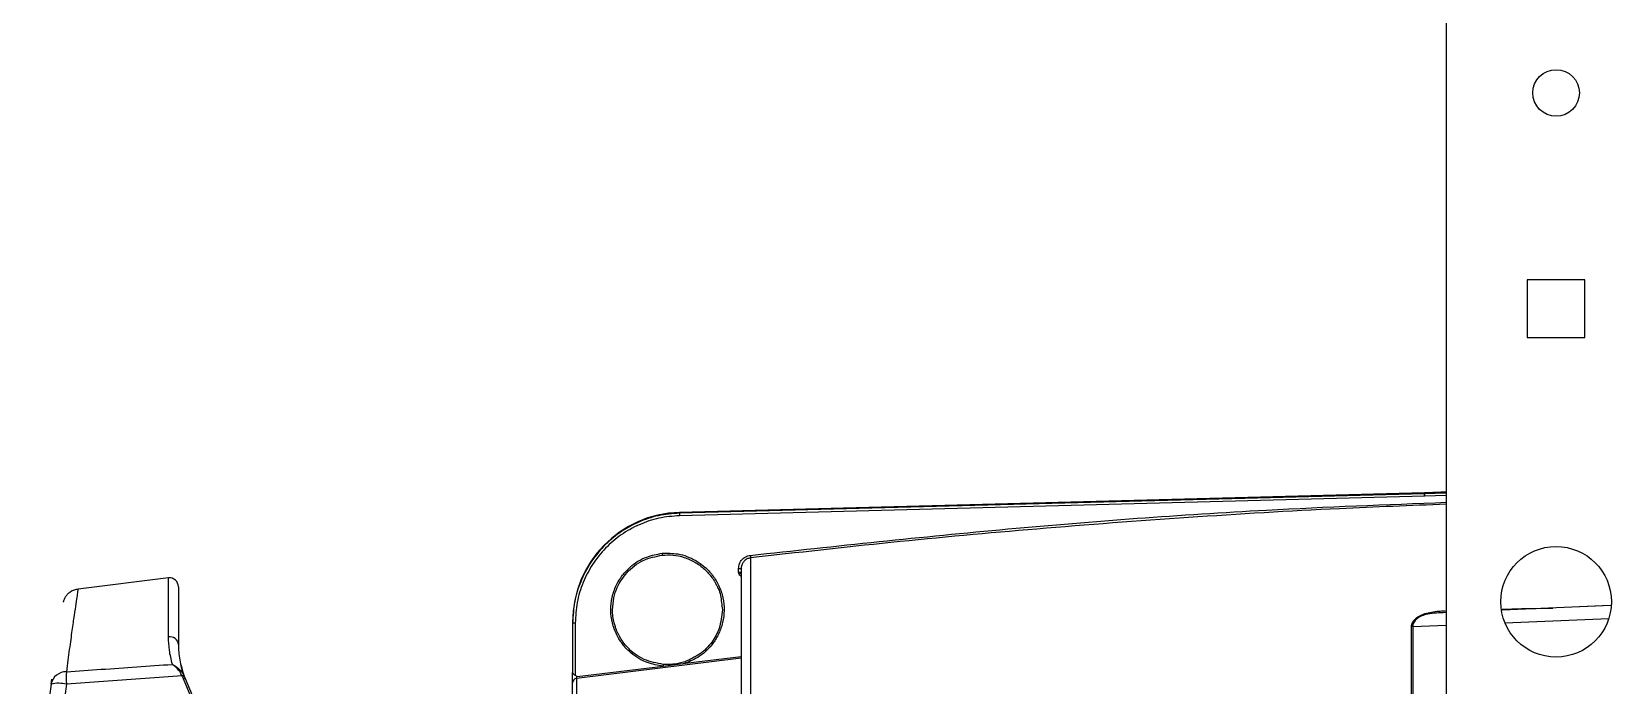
# Model space of a CAD drawing. Extents: x 16.5 to 113.1, y 4.4 to 84.5.
# Drawn here: x 16.58 to 25.57, y 38.18 to 41.91 of the extents above; entities that cross this region are included whole.
import ezdxf

# ---------------------------------------------------------------- set-up
doc = ezdxf.new("R2010")
doc.units = 0
doc.header["$MEASUREMENT"] = 0
doc.layers.add('OBJECT', color=7, linetype='CONTINUOUS')

msp = doc.modelspace()

# ---------------------------------------------------------------- linework, layer by layer
at = {"layer": 'OBJECT'}
for p, q in [((24.6319, 44.0865), (24.6319, 35.1139)), ((25.0929, 40.4905), (25.0929, 40.1625)), ((25.4209, 40.4905), (25.0929, 40.4905)), ((25.4209, 40.1625), (25.4209, 40.4905)), ((25.0929, 40.1625), (25.4209, 40.1625)), ((24.5082, 39.277), (20.2655, 39.1659)), ((24.5082, 39.2726), (20.2655, 39.1618)), ((24.5086, 39.2581), (20.2659, 39.1472)), ((24.5082, 39.277), (24.5082, 39.2726)), ((24.6319, 39.2759), (24.5082, 39.2726)), ((24.5088, 39.2581), (24.5086, 39.2581)), ((24.6319, 39.2613), (24.5088, 39.2581)), ((20.2655, 39.1659), (20.2655, 39.1618)), ((20.6699, 38.9066), (20.6699, 36.9249)), ((17.3558, 38.7921), (16.8405, 38.7288)), ((17.3558, 38.4565), (17.3558, 38.7921)), ((20.6019, 38.824), (20.6019, 38.8463)), ((17.4119, 38.7425), (17.4119, 38.4126)), ((24.6319, 38.5948), (24.595, 38.5933)), ((25.5712, 38.6349), (24.9456, 38.6084)), ((25.565, 38.6345), (24.9511, 38.6084)), ((19.6569, 38.5351), (19.6569, 38.254)), ((19.6719, 38.5355), (19.6719, 38.2367)), ((24.4404, 38.5159), (24.4334, 38.5154)), ((24.4404, 38.5159), (24.6319, 38.5237)), ((24.9654, 38.5372), (25.5569, 38.5612)), ((20.6169, 38.3353), (19.6789, 38.2197)), ((20.2993, 38.306), (20.6169, 38.3451)), ((17.4334, 38.2336), (16.7742, 38.1869)), ((17.4352, 38.2293), (17.4334, 38.2336)), ((17.4437, 38.2367), (17.4458, 38.2317)), ((19.6818, 38.2298), (19.6719, 38.2367)), ((19.6818, 38.2298), (20.1718, 38.2902)), ((20.1718, 38.2902), (20.2993, 38.306)), ((16.6872, 38.1877), (16.691, 38.216)), ((17.8875, 37.1508), (17.4404, 38.2165)), ((17.4508, 38.2192), (17.898, 37.1534)), ((19.6789, 38.2197), (19.6789, 36.9072))]:
    msp.add_line(p, q, dxfattribs=at)
at = {"layer": 'OBJECT', "flags": 128}
msp.add_lwpolyline([(20.1659, 38.9328), (20.1661, 38.9308), (20.1663, 38.9289), (20.1665, 38.9271), (20.1666, 38.9255), (20.1667, 38.9243), (20.1668, 38.9233), (20.1669, 38.9227), (20.1669, 38.9225)], dxfattribs=at)
at = {"layer": 'OBJECT'}
for centre, radius in [((25.2569, 41.5565), 0.1325), ((25.2569, 38.6565), 0.315)]:
    msp.add_circle(centre, radius, dxfattribs=at)
for centre, radius, start, end in [((26.5569, -11.3415), 50.66, 92.17767, 92.31765), ((27.2925, 39.374), 2.7861, 182.08467, 182.38465), ((20.2819, 38.5412), 0.625, 91.5, 180), ((22.5037, 39.2089), 2.2387, 181.20523, 181.57857), ((28.0942, 39.7888), 7.4765, 186.66464, 186.77632), ((17.3619, 38.7425), 0.05, 0, 97), ((20.6057, 38.9893), 0.143, 268.50412, 274.50225), ((19.6681, 38.3924), 0.1432, 88.50685, 94.49946), ((17.3639, 38.409), 0.0481, 4.29848, 99.66441), ((16.7732, 38.1699), 0.0879, 89.37807, 168.1344), ((17.2757, 38.2223), 0.5028, 175.96099, 184.03901), ((17.444, 38.2166), 0.0201, 90.89409, 121.84644), ((20.7024, 38.2512), 0.5321, 174.74278, 175.79169), ((19.9134, 38.1792), 0.4062, 18.18384, 19.55822), ((33.9139, 35.907), 17.377, 172.45733, 176.14994), ((33.9017, 35.9191), 17.277, 172.45733, 176.14994), ((16.7284, 37.9879), 0.2042, 77.03058, 101.61139), ((17.4445, 38.213), 0.0187, 86.09692, 119.63975), ((17.9107, 38.4138), 0.51, 201.21022, 202.76), ((17.45, 38.2007), 0.0185, 87.32791, 121.25006), ((17.9119, 38.4126), 0.5, 201.21022, 202.76), ((19.6818, 38.1949), 0.0249, 96.86521, 179.90099)]:
    msp.add_arc(centre, radius, start, end, dxfattribs=at)
for points, knots in [([(20.6682, 38.9211), (21.1572, 38.974), (22.1351, 39.0797), (23.4573, 39.1782), (24.2904, 39.2105), (24.6319, 39.2238)], [0, 0, 0, 0, 0.371027, 0.742135, 1, 1, 1, 1]), ([(24.5086, 39.2581), (24.5085, 39.2594), (24.5085, 39.2618), (24.5084, 39.2653), (24.5083, 39.2687), (24.5082, 39.2718), (24.5082, 39.2724), (24.5082, 39.2726)], [0, 0, 0, 0, 0.179539, 0.32298, 0.500796, 0.759303, 1, 1, 1, 1]), ([(20.2655, 39.1618), (20.2251, 39.1585), (20.1445, 39.1518), (20.0289, 39.1124), (19.9231, 39.0533), (19.8309, 38.9748), (19.7552, 38.8801), (19.6999, 38.7733), (19.6638, 38.6569), (19.6592, 38.5763), (19.6569, 38.5351)], [0, 0, 0, 0, 0.125536, 0.250752, 0.375675, 0.500324, 0.624651, 0.75007, 0.872262, 1, 1, 1, 1]), ([(20.2659, 39.1472), (20.2264, 39.144), (20.1477, 39.1374), (20.0349, 39.099), (19.9317, 39.0414), (19.8415, 38.9645), (19.7677, 38.872), (19.7133, 38.7669), (19.6784, 38.6534), (19.674, 38.5748), (19.6719, 38.5355)], [0, 0, 0, 0, 0.125719, 0.250525, 0.375694, 0.500217, 0.625479, 0.750016, 0.875168, 1, 1, 1, 1]), ([(24.6319, 39.2124), (24.4292, 39.2045), (23.9396, 39.1855), (23.1624, 39.1387), (22.3107, 39.0743), (21.4792, 38.9978), (20.9363, 38.9366), (20.6699, 38.9066)], [0, 0, 0, 0, 0.1530855, 0.3697924, 0.5876377, 0.7977067, 1, 1, 1, 1]), ([(20.1718, 38.2902), (20.142, 38.295), (20.0757, 38.3057), (19.9982, 38.3528), (19.9416, 38.4109), (19.9051, 38.4686), (19.8806, 38.5359), (19.8716, 38.6088), (19.8793, 38.6818), (19.9025, 38.7495), (19.938, 38.8079), (19.9935, 38.867), (20.0701, 38.9155), (20.1363, 38.9274), (20.1659, 38.9328)], [0, 0, 0, 0, 0.094074, 0.210093, 0.27667, 0.34806, 0.423062, 0.50001, 0.576957, 0.651956, 0.723342, 0.789916, 0.905928, 1, 1, 1, 1]), ([(19.8844, 38.6115), (19.8858, 38.6342), (19.8886, 38.6774), (19.9133, 38.7507), (19.9645, 38.8296), (20.0544, 38.8996), (20.13, 38.915), (20.1669, 38.9225)], [0, 0, 0, 0, 0.148554, 0.28166, 0.500747, 0.756294, 1, 1, 1, 1]), ([(20.1659, 38.9328), (20.1958, 38.9332), (20.2624, 38.9342), (20.3459, 38.902), (20.4108, 38.856), (20.4564, 38.8072), (20.4924, 38.7473), (20.5149, 38.6794), (20.522, 38.6083), (20.5135, 38.5389), (20.4917, 38.4758), (20.4512, 38.4073), (20.388, 38.3439), (20.3268, 38.3177), (20.2993, 38.306)], [0, 0, 0, 0, 0.095179, 0.211682, 0.27816, 0.349213, 0.423683, 0.499986, 0.576292, 0.650765, 0.721823, 0.788306, 0.904817, 1, 1, 1, 1]), ([(20.1669, 38.9225), (20.1876, 38.9233), (20.2297, 38.925), (20.2929, 38.9111), (20.3537, 38.8846), (20.4075, 38.8455), (20.4449, 38.8039), (20.4661, 38.771), (20.4759, 38.7525), (20.4805, 38.7427), (20.4828, 38.7377), (20.4839, 38.7351), (20.4844, 38.7338), (20.4847, 38.7332), (20.4849, 38.7329), (20.4849, 38.7327), (20.485, 38.7326), (20.485, 38.7326), (20.485, 38.7326), (20.485, 38.7326), (20.485, 38.7326), (20.485, 38.7326), (20.485, 38.7325), (20.485, 38.7325), (20.4935, 38.7205), (20.5017, 38.6796), (20.5063, 38.6386), (20.5094, 38.6115)], [0, 0, 0, 0, 0.119149, 0.242175, 0.369082, 0.49987, 0.622216, 0.689716, 0.725043, 0.743099, 0.752225, 0.756813, 0.759113, 0.760264, 0.76084, 0.761128, 0.761272, 0.761345, 0.76138, 0.761398, 0.761408, 0.761412, 0.761414, 0.761415, 0.761416, 0.842376, 1, 1, 1, 1]), ([(20.6019, 38.8463), (20.6029, 38.8555), (20.6048, 38.8737), (20.6197, 38.8973), (20.6414, 38.915), (20.6593, 38.9191), (20.6682, 38.9211)], [0, 0, 0, 0, 0.250273, 0.50013, 0.750038, 1, 1, 1, 1]), ([(20.6699, 38.9066), (20.663, 38.9051), (20.6487, 38.9019), (20.6318, 38.8883), (20.6223, 38.8732), (20.6177, 38.8593), (20.6172, 38.8511), (20.6169, 38.8467)], [0, 0, 0, 0, 0.243058, 0.499191, 0.717444, 0.850776, 1, 1, 1, 1]), ([(20.6169, 38.8212), (20.6168, 38.8214), (20.6166, 38.8217), (20.6152, 38.8224), (20.6131, 38.8229), (20.6103, 38.8234), (20.6068, 38.8238), (20.6038, 38.8239), (20.6019, 38.824)], [0, 0, 0, 0, 0.162328, 0.299898, 0.500021, 0.632314, 0.759872, 1, 1, 1, 1]), ([(20.6019, 38.824), (20.6041, 38.823), (20.6103, 38.8202), (20.6146, 38.8162), (20.6173, 38.8137)], [0, 0, 0, 0, 0.359078, 1, 1, 1, 1]), ([(20.6169, 38.8016), (20.6153, 38.8027), (20.6077, 38.8079), (20.6045, 38.8169), (20.6019, 38.824)], [0, 0, 0, 0, 0.210292, 1, 1, 1, 1]), ([(20.6169, 38.8467), (20.6169, 38.8381), (20.6169, 38.8208), (20.6169, 38.7626), (20.6169, 38.6796), (20.6169, 38.5694), (20.6169, 38.4329), (20.6169, 38.2717), (20.6169, 38.088), (20.6169, 37.8841), (20.6169, 37.6639), (20.6169, 37.4306), (20.6169, 37.1885), (20.6169, 37.0194), (20.6169, 36.9356)], [0, 0, 0, 0, 0.0803207, 0.16194, 0.244772, 0.3293776, 0.4144874, 0.5, 0.5855181, 0.670628, 0.755228, 0.8380655, 0.919682, 1, 1, 1, 1]), ([(16.8406, 38.7278), (16.8331, 38.7268), (16.8171, 38.7245), (16.7962, 38.713), (16.7794, 38.6986), (16.7682, 38.6838), (16.7615, 38.6711), (16.7582, 38.6623), (16.7567, 38.6576), (16.7561, 38.6554), (16.7559, 38.6548), (16.7559, 38.6546)], [0, 0, 0, 0, 0.173648, 0.37044, 0.539507, 0.682738, 0.798532, 0.874911, 0.926426, 0.985316, 1, 1, 1, 1]), ([(16.8405, 38.7284), (16.8403, 38.7268), (16.8398, 38.7236), (16.8353, 38.6944), (16.8283, 38.6478), (16.8184, 38.5816), (16.806, 38.4949), (16.7913, 38.3889), (16.7799, 38.3016), (16.7742, 38.2578)], [0, 0, 0, 0, 0.138278, 0.277058, 0.415839, 0.55862, 0.701402, 0.850123, 1, 1, 1, 1]), ([(20.1726, 38.2999), (20.1356, 38.3067), (20.0588, 38.3209), (19.9793, 38.3814), (19.9368, 38.4363), (19.9197, 38.4665), (19.9118, 38.4834), (19.908, 38.4923), (19.9062, 38.4968), (19.9053, 38.4991), (19.9048, 38.5003), (19.9046, 38.5009), (19.9045, 38.5012), (19.9045, 38.5013), (19.9044, 38.5014), (19.9044, 38.5014), (19.9044, 38.5014), (19.9044, 38.5015), (19.9044, 38.5015), (19.9044, 38.5015), (19.9044, 38.5015), (19.9044, 38.5015), (19.8997, 38.5035), (19.9015, 38.5185), (19.8853, 38.5509), (19.8848, 38.5852), (19.8844, 38.6115)], [0, 0, 0, 0, 0.2399521, 0.4987942, 0.6200606, 0.6871573, 0.722318, 0.7403003, 0.7493916, 0.7539622, 0.7562539, 0.7574018, 0.7579756, 0.7582624, 0.7584065, 0.7584783, 0.7585143, 0.7585322, 0.7585411, 0.7585454, 0.7585479, 0.7585488, 0.7585504, 0.7865497, 0.8361839, 1, 1, 1, 1]), ([(20.5094, 38.6115), (20.5057, 38.575), (20.4992, 38.5099), (20.451, 38.4226), (20.385, 38.3538), (20.3252, 38.3278), (20.2962, 38.3152)], [0, 0, 0, 0, 0.28003, 0.500009, 0.757775, 1, 1, 1, 1]), ([(24.4334, 38.5154), (24.4347, 38.5235), (24.4374, 38.5398), (24.456, 38.5618), (24.4836, 38.5801), (24.5306, 38.5966), (24.5805, 38.6034), (24.6165, 38.6049), (24.6261, 38.6053)], [0, 0, 0, 0, 0.148538, 0.297331, 0.44268, 0.594707, 0.891269, 1, 1, 1, 1]), ([(24.6274, 38.5949), (24.6269, 38.5949), (24.6097, 38.5942), (24.5762, 38.5926), (24.5298, 38.5883), (24.4969, 38.5788), (24.4768, 38.5689), (24.4645, 38.5603), (24.454, 38.55), (24.446, 38.5388), (24.4411, 38.527), (24.4406, 38.5193), (24.4404, 38.5159)], [0, 0, 0, 0, 0.006458, 0.207905, 0.402317, 0.551724, 0.61962, 0.701525, 0.767547, 0.850844, 0.935398, 1, 1, 1, 1]), ([(24.9496, 38.6147), (25.0234, 38.6165), (25.1199, 38.6188), (25.2164, 38.6205), (25.239, 38.6209)], [0, 0, 0, 0, 0.7655799, 1, 1, 1, 1]), ([(24.4334, 37.9362), (24.4333, 38.0418), (24.4333, 38.2528), (24.4333, 38.4278), (24.4334, 38.5154)], [0, 0, 0, 0, 0.5000027, 1, 1, 1, 1]), ([(24.4404, 38.5159), (24.4404, 38.4284), (24.4405, 38.2534), (24.4404, 38.0423), (24.4404, 37.9367)], [0, 0, 0, 0, 0.499778, 1, 1, 1, 1]), ([(17.3778, 38.2999), (17.3712, 38.3272), (17.3579, 38.3821), (17.3565, 38.4316), (17.3558, 38.4565)], [0, 0, 0, 0, 0.497922, 1, 1, 1, 1]), ([(17.4119, 38.4614), (17.4119, 38.4492), (17.4119, 38.4317), (17.4119, 38.4171), (17.4119, 38.4126)], [0, 0, 0, 0, 0.695284, 1, 1, 1, 1]), ([(17.4119, 38.4126), (17.4128, 38.3846), (17.4147, 38.3282), (17.4354, 38.264), (17.4458, 38.2317)], [0, 0, 0, 0, 0.497068, 1, 1, 1, 1]), ([(16.7742, 38.2578), (16.8403, 38.2624), (17.0414, 38.2765), (17.2426, 38.2905), (17.3778, 38.2999)], [0, 0, 0, 0, 0.328344, 1, 1, 1, 1]), ([(17.4334, 38.2336), (17.429, 38.2422), (17.4178, 38.2638), (17.3978, 38.2842), (17.3839, 38.2956), (17.3786, 38.2993), (17.3778, 38.2998), (17.3778, 38.2999)], [0, 0, 0, 0, 0.291273, 0.731775, 0.961022, 0.99599, 1, 1, 1, 1]), ([(17.3778, 38.2999), (17.3779, 38.2998), (17.3787, 38.2994), (17.3814, 38.2981), (17.3904, 38.2932), (17.4076, 38.2817), (17.429, 38.2623), (17.4395, 38.244), (17.4437, 38.2367)], [0, 0, 0, 0, 0.003813, 0.036465, 0.111777, 0.383706, 0.753032, 1, 1, 1, 1]), ([(17.4442, 38.2359), (17.4434, 38.2381), (17.4344, 38.2619), (17.4296, 38.2847), (17.4253, 38.3054)], [0, 0, 0, 0, 0.093105, 1, 1, 1, 1]), ([(19.6719, 38.2367), (19.6699, 38.2381), (19.6658, 38.2409), (19.6611, 38.2448), (19.6577, 38.2492), (19.6572, 38.2523), (19.6569, 38.254)], [0, 0, 0, 0, 0.249586, 0.499415, 0.704783, 1, 1, 1, 1]), ([(19.6569, 38.1949), (19.6569, 38.1955), (19.6569, 38.1966), (19.6569, 38.2016), (19.6569, 38.2086), (19.6569, 38.2173), (19.6569, 38.227), (19.6569, 38.2368), (19.6569, 38.2463), (19.6569, 38.2515), (19.6569, 38.254)], [0, 0, 0, 0, 0.124953, 0.249943, 0.374541, 0.499761, 0.62495, 0.749937, 0.874867, 1, 1, 1, 1]), ([(20.2962, 38.3152), (20.2759, 38.3096), (20.2456, 38.3013), (20.2077, 38.2989), (20.1868, 38.299), (20.1764, 38.2997), (20.1726, 38.2999)], [0, 0, 0, 0, 0.500944, 0.749949, 0.907607, 1, 1, 1, 1]), ([(19.6569, 36.9524), (19.6569, 37.0187), (19.6569, 37.1722), (19.6569, 37.3915), (19.6569, 37.6089), (19.6569, 37.798), (19.6569, 37.9547), (19.6569, 38.0741), (19.6569, 38.1581), (19.6569, 38.1828), (19.6569, 38.1949)], [0, 0, 0, 0, 0.0970169, 0.224882, 0.3549565, 0.4861647, 0.6173729, 0.7474474, 0.8753124, 1, 1, 1, 1]), ([(19.6789, 38.2197), (19.6789, 38.2199), (19.6791, 38.2204), (19.6798, 38.2228), (19.6807, 38.226), (19.6815, 38.2285), (19.6818, 38.2298)], [0, 0, 0, 0, 0.241266, 0.487209, 0.741146, 1, 1, 1, 1])]:
    msp.add_open_spline(points, degree=3, knots=knots, dxfattribs=at)

doc.saveas('drawing.dxf')
